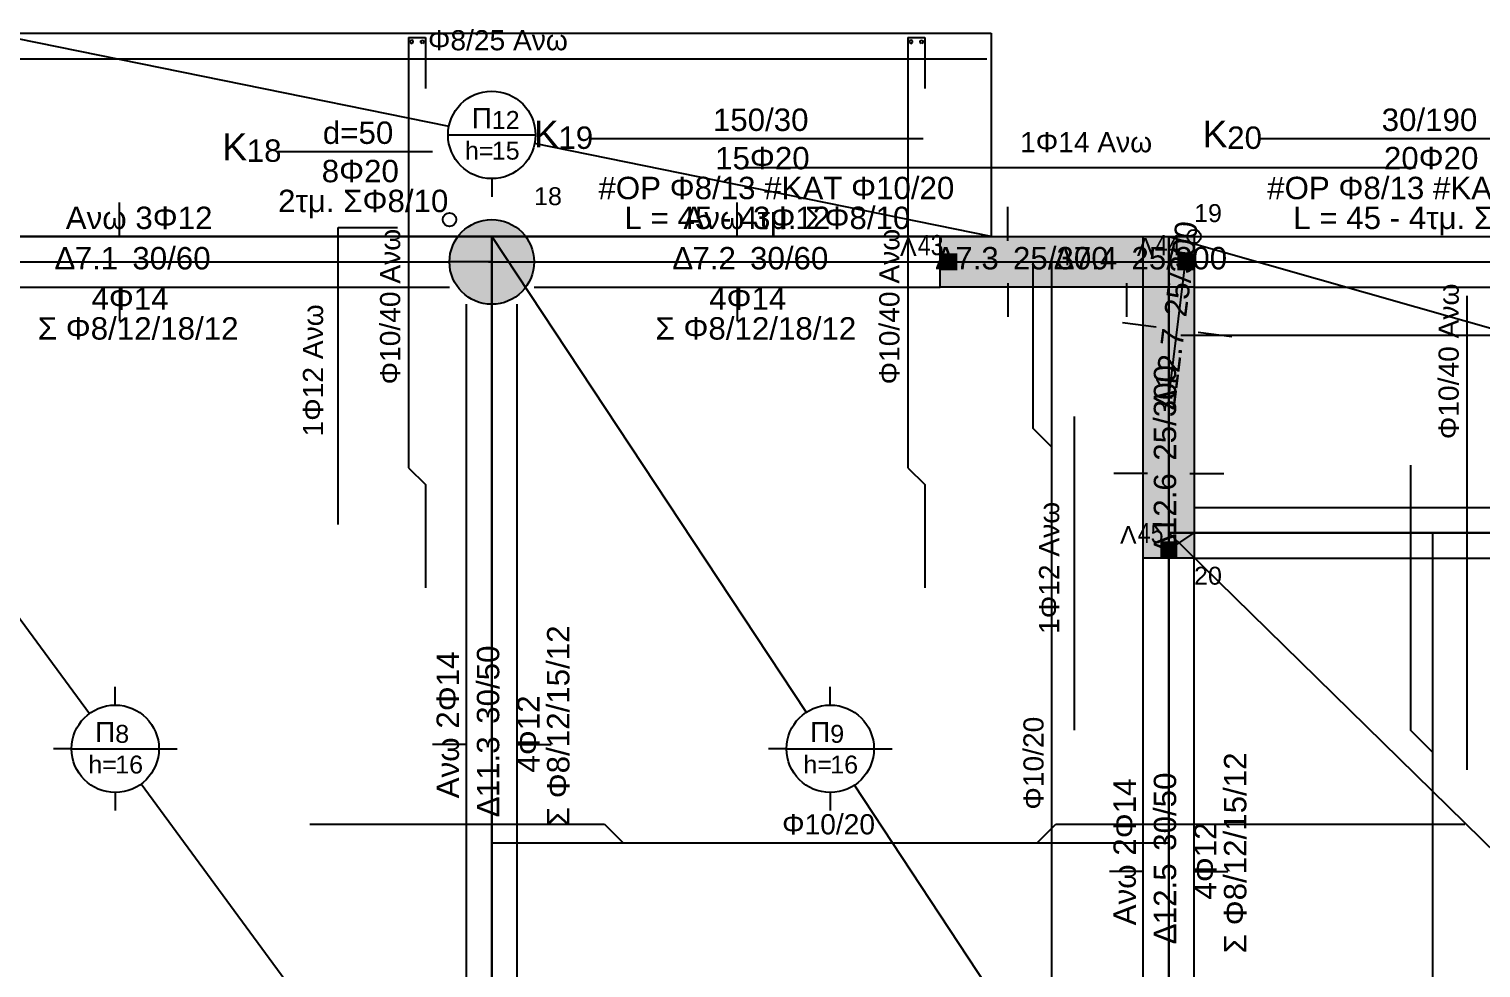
# Model space of a CAD drawing. Extents: x -2.6 to 18.4, y -20.9 to -3.3.
# Drawn here: x 1.82 to 10.4, y -8.82 to -3.27 of the extents above; entities that cross this region are included whole.
import ezdxf

# ---------------------------------------------------------------- set-up
doc = ezdxf.new("R2010")
doc.units = 0
for name, color, linetype in [('beam_name_beton_upperstruct', 3, 'CONTINUOUS'), ('beam_poly_beton_upperstruct', 4, 'CONTINUOUS'), ('beam_prefix_name_beton', 4, 'CONTINUOUS'), ('beam_static_upperstruct', 5, 'CONTINUOUS'), ('beambar_line', 6, 'CONTINUOUS'), ('beambar_name', 3, 'CONTINUOUS'), ('column_filling', 5, 'CONTINUOUS'), ('column_fixed_point', 1, 'CONTINUOUS'), ('column_name_beton', 3, 'CONTINUOUS'), ('column_poly', 1, 'CONTINUOUS'), ('column_prefix_name_beton', 4, 'CONTINUOUS'), ('freenode_name', 5, 'CONTINUOUS'), ('freenode_poly', 5, 'CONTINUOUS'), ('freenode_prefix_name', 3, 'CONTINUOUS'), ('slab_center', 4, 'CONTINUOUS'), ('slab_name', 3, 'CONTINUOUS'), ('slab_poly', 4, 'CONTINUOUS'), ('slab_prefix_name', 4, 'CONTINUOUS'), ('slabbar_line', 6, 'CONTINUOUS'), ('slabbar_name', 3, 'CONTINUOUS')]:
    doc.layers.add(name, color=color, linetype=linetype)
doc.styles.add('beam_name_beton_upperstruct', font='Arial.ttf')
doc.styles.add('beam_prefix_name_beton', font='Arial.ttf')
doc.styles.add('beambar_name', font='Arial.ttf')
doc.styles.add('column_name_beton', font='Arial.ttf')
doc.styles.add('column_prefix_name_beton', font='Arial.ttf')
doc.styles.add('freenode_name', font='Arial Narrow.ttf')
doc.styles.add('freenode_prefix_name', font='Arial.ttf')
doc.styles.add('slab_name', font='Arial.ttf')
doc.styles.add('slab_prefix_name', font='Arial.ttf')
doc.styles.add('slabbar_name', font='Arial.ttf')
pattern_1 = [(45, (0, 0), (-0.16838, 0.16838), []), (45, (0.16838, 0), (-0.16838, 0.16838), [0, 3.9950300833e-314])]

# ---------------------------------------------------------------- blocks, each defined once
blk = doc.blocks.new('SLAB1')
at = {"layer": 'slab_center'}
for p, q in [((1.6, -3.3), (4.297, -3.8485)), ((4.2918, -3.9), (4.8082, -3.9)), ((7.5, -4.5), (4.803, -3.9515)), ((4.55, -4.1582), (4.55, -4.2651))]:
    blk.add_line(p, q, dxfattribs=at)
blk.add_circle((4.55, -3.9), 0.2582, dxfattribs=at)
at = {"layer": 'slab_poly'}
for p, q in [((1.6, -4.5), (1.6, -3.3)), ((1.6, -3.3), (7.5, -3.3)), ((1.6, -3.3), (7.5, -3.3)), ((1.6, -4.5), (1.6, -3.3)), ((7.5, -3.3), (7.5, -4.5)), ((7.5, -3.3), (7.5, -4.5)), ((7.5, -4.5), (1.6, -4.5))]:
    blk.add_line(p, q, dxfattribs=at)
at = {"layer": 'slab_name', "char_height": 0.105833, "width": 0.423333, "attachment_point": 1, "style": 'slab_name'}
for s, insert in [('{\\f|b0|i0;12}', (4.55, -3.7589)), ('{\\f|b0|i0;h=}', (4.3912, -3.94)), ('{\\f|b0|i0;15}', (4.55, -3.94))]:
    blk.add_mtext(s, dxfattribs=dict(at, insert=insert))
at = {"layer": 'slab_prefix_name', "insert": (4.4309, -3.7413), "char_height": 0.119062, "width": 0.3175, "attachment_point": 1, "style": 'slab_prefix_name'}
blk.add_mtext('{\\f|b0|i0;Π}', dxfattribs=at)
blk = doc.blocks.new('SLAB3')
at = {"layer": 'slab_center'}
for p, q in [((8.55, -4.5), (11.3767, -5.3043)), ((11.625, -5.1168), (11.625, -5.0099)), ((11.3668, -5.375), (11.2599, -5.375)), ((11.3668, -5.375), (11.8832, -5.375)), ((11.8832, -5.375), (11.9901, -5.375)), ((14.7, -6.25), (11.8733, -5.4457)), ((11.625, -5.6332), (11.625, -5.7401))]:
    blk.add_line(p, q, dxfattribs=at)
blk.add_circle((11.625, -5.375), 0.2582, dxfattribs=at)
at = {"layer": 'slab_poly'}
for p, q in [((8.55, -4.5), (14.7, -4.5)), ((8.55, -6.25), (8.55, -4.5)), ((14.7, -4.5), (14.7, -6.25)), ((14.7, -6.25), (8.55, -6.25))]:
    blk.add_line(p, q, dxfattribs=at)
at = {"layer": 'slab_name', "char_height": 0.105833, "width": 0.423333, "attachment_point": 1, "style": 'slab_name'}
for s, insert in [('{\\f|b0|i0;10}', (11.625, -5.2339)), ('{\\f|b0|i0;h=}', (11.4663, -5.415)), ('{\\f|b0|i0;15}', (11.625, -5.415))]:
    blk.add_mtext(s, dxfattribs=dict(at, insert=insert))
at = {"layer": 'slab_prefix_name', "insert": (11.5059, -5.2162), "char_height": 0.119063, "width": 0.3175, "attachment_point": 1, "style": 'slab_prefix_name'}
blk.add_mtext('{\\f|b0|i0;Π}', dxfattribs=at)
blk = doc.blocks.new('SLAB4')
at = {"layer": 'slab_center'}
for p, q in [((4.55, -4.5), (6.4076, -7.3096)), ((6.55, -7.2668), (6.55, -7.1599)), ((6.2918, -7.525), (6.1849, -7.525)), ((6.2918, -7.525), (6.8082, -7.525)), ((6.8082, -7.525), (6.9151, -7.525)), ((6.55, -7.7832), (6.55, -7.8901)), ((8.55, -10.55), (6.6924, -7.7404))]:
    blk.add_line(p, q, dxfattribs=at)
blk.add_circle((6.55, -7.525), 0.2582, dxfattribs=at)
at = {"layer": 'slab_poly'}
for p, q in [((4.55, -4.5), (8.55, -4.5)), ((4.55, -10.55), (4.55, -4.5)), ((8.55, -4.5), (8.55, -10.55)), ((8.55, -10.55), (4.55, -10.55))]:
    blk.add_line(p, q, dxfattribs=at)
at = {"layer": 'slab_name', "char_height": 0.105833, "attachment_point": 1, "style": 'slab_name'}
for s, insert, width in [('{\\f|b0|i0;9}', (6.55, -7.3839), 0.211667), ('{\\f|b0|i0;h=}', (6.3913, -7.565), 0.423333), ('{\\f|b0|i0;16}', (6.55, -7.565), 0.423333)]:
    blk.add_mtext(s, dxfattribs=dict(at, insert=insert, width=width))
at = {"layer": 'slab_prefix_name', "insert": (6.4309, -7.3662), "char_height": 0.119063, "width": 0.3175, "attachment_point": 1, "style": 'slab_prefix_name'}
blk.add_mtext('{\\f|b0|i0;Π}', dxfattribs=at)
blk = doc.blocks.new('SLAB5')
at = {"layer": 'slab_center'}
for p, q in [((0.1, -4.5), (2.172, -7.317)), ((2.325, -7.2668), (2.325, -7.1599)), ((2.0668, -7.525), (1.9599, -7.525)), ((2.0668, -7.525), (2.5832, -7.525)), ((2.5832, -7.525), (2.6901, -7.525)), ((2.325, -7.7832), (2.325, -7.8901)), ((4.55, -10.55), (2.478, -7.733))]:
    blk.add_line(p, q, dxfattribs=at)
blk.add_circle((2.325, -7.525), 0.2582, dxfattribs=at)
at = {"layer": 'slab_poly'}
for p, q in [((0.1, -4.5), (4.55, -4.5)), ((0.1, -10.55), (0.1, -4.5)), ((4.55, -4.5), (4.55, -10.55)), ((4.55, -10.55), (0.1, -10.55))]:
    blk.add_line(p, q, dxfattribs=at)
at = {"layer": 'slab_name', "char_height": 0.105833, "attachment_point": 1, "style": 'slab_name'}
for s, insert, width in [('{\\f|b0|i0;8}', (2.325, -7.3839), 0.211667), ('{\\f|b0|i0;h=}', (2.1662, -7.565), 0.423333), ('{\\f|b0|i0;16}', (2.325, -7.565), 0.423333)]:
    blk.add_mtext(s, dxfattribs=dict(at, insert=insert, width=width))
at = {"layer": 'slab_prefix_name', "insert": (2.2059, -7.3662), "char_height": 0.119063, "width": 0.3175, "attachment_point": 1, "style": 'slab_prefix_name'}
blk.add_mtext('{\\f|b0|i0;Π}', dxfattribs=at)
blk = doc.blocks.new('SLAB6')
at = {"layer": 'slab_center'}
for p, q in [((8.55, -6.25), (11.9405, -9.5694)), ((12.125, -9.4918), (12.125, -9.3849)), ((11.8668, -9.75), (11.7599, -9.75)), ((11.8668, -9.75), (12.3832, -9.75)), ((12.3832, -9.75), (12.4901, -9.75)), ((15.7, -13.25), (12.3095, -9.9306)), ((12.125, -10.0082), (12.125, -10.1151))]:
    blk.add_line(p, q, dxfattribs=at)
blk.add_circle((12.125, -9.75), 0.2582, dxfattribs=at)
at = {"layer": 'slab_poly'}
for p, q in [((8.55, -6.25), (15.7, -6.25)), ((8.55, -13.25), (8.55, -6.25)), ((15.7, -6.25), (15.7, -13.25)), ((15.7, -13.25), (8.55, -13.25))]:
    blk.add_line(p, q, dxfattribs=at)
at = {"layer": 'slab_name', "char_height": 0.105833, "attachment_point": 1, "style": 'slab_name'}
for s, insert, width in [('{\\f|b0|i0;7}', (12.125, -9.6089), 0.211667), ('{\\f|b0|i0;h=}', (11.9663, -9.79), 0.423333), ('{\\f|b0|i0;18}', (12.125, -9.79), 0.423333)]:
    blk.add_mtext(s, dxfattribs=dict(at, insert=insert, width=width))
at = {"layer": 'slab_prefix_name', "insert": (12.0059, -9.5913), "char_height": 0.119062, "width": 0.3175, "attachment_point": 1, "style": 'slab_prefix_name'}
blk.add_mtext('{\\f|b0|i0;Π}', dxfattribs=at)
blk = doc.blocks.new('COLUMN2')
at = {"layer": 'column_filling'}
h = blk.add_hatch(dxfattribs=at)
h.set_pattern_fill('SACNCR', color=256, scale=0.1, style=0)
h.set_pattern_definition(pattern_1)
h.paths.add_polyline_path([(8.4, -4.5), (8.7, -4.5), (8.7, -6.4), (8.4, -6.4)])
at = {"layer": 'column_fixed_point'}
blk.add_circle((8.7, -4.5), 0.04, dxfattribs=at)
at = {"layer": 'column_poly'}
for p, q in [((8.4, -4.5), (8.7, -4.5)), ((8.4, -6.4), (8.4, -4.5)), ((8.7, -4.5), (8.7, -6.4)), ((8.53, -5.45), (8.57, -5.45)), ((8.55, -5.43), (8.55, -5.47)), ((8.7, -6.4), (8.4, -6.4))]:
    blk.add_line(p, q, dxfattribs=at)
at = {"layer": 'column_name_beton', "insert": (8.7, -6.45), "char_height": 0.105833, "width": 0.423333, "attachment_point": 1, "style": 'column_name_beton'}
blk.add_mtext('{\\f|b0|i0;20}', dxfattribs=at)
blk = doc.blocks.new('COLUMN_TEXT2')
at = {"layer": 'column_name_beton'}
blk.add_line((9.0807, -3.9208), (11.0519, -3.9208), dxfattribs=at)
at = {"layer": 'column_name_beton', "char_height": 0.132292, "attachment_point": 1, "style": 'column_name_beton'}
for s, insert, width in [('{\\f|b0|i0;30/190}', (9.8083, -3.7444), 1.37583), ('{\\f|b0|i0;20}', (8.8955, -3.8503), 0.493889), ('{\\f|b0|i0;20Φ20}', (9.8216, -3.9708), 1.30528), ('{\\f|b0|i0; #ΟΡ Φ8/13 #ΚΑΤ Φ10/20}', (9.0807, -4.1472), 5.25639), ('{\\f|b0|i0;L = 45 - 4τμ. ΣΦ8/10}', (9.2858, -4.3236), 4.16278)]:
    blk.add_mtext(s, dxfattribs=dict(at, insert=insert, width=width))
at = {"layer": 'column_prefix_name_beton', "insert": (8.75, -3.815), "char_height": 0.15875, "width": 0.388056, "attachment_point": 1, "style": 'column_prefix_name_beton'}
blk.add_mtext('{\\f|b0|i0;K}', dxfattribs=at)
blk = doc.blocks.new('COLUMN3')
at = {"layer": 'column_filling'}
h = blk.add_hatch(dxfattribs=at)
h.set_pattern_fill('SACNCR', color=256, scale=0.1, style=0)
h.set_pattern_definition(pattern_1)
h.paths.add_polyline_path([(7.2, -4.5), (8.7, -4.5), (8.7, -4.8), (7.2, -4.8)])
at = {"layer": 'column_fixed_point'}
blk.add_circle((8.7, -4.5), 0.04, dxfattribs=at)
at = {"layer": 'column_poly'}
for p, q in [((7.2, -4.5), (8.7, -4.5)), ((7.2, -4.8), (7.2, -4.5)), ((8.7, -4.5), (8.7, -4.8)), ((7.95, -4.63), (7.95, -4.67)), ((7.93, -4.65), (7.97, -4.65)), ((8.7, -4.8), (7.2, -4.8))]:
    blk.add_line(p, q, dxfattribs=at)
at = {"layer": 'column_name_beton', "insert": (8.7, -4.3089), "char_height": 0.105833, "width": 0.423333, "attachment_point": 1, "style": 'column_name_beton'}
blk.add_mtext('{\\f|b0|i0;19}', dxfattribs=at)
blk = doc.blocks.new('COLUMN_TEXT3')
at = {"layer": 'column_name_beton'}
blk.add_line((5.1289, -3.9208), (7.1, -3.9208), dxfattribs=at)
at = {"layer": 'column_name_beton', "char_height": 0.132292, "attachment_point": 1, "style": 'column_name_beton'}
for s, insert, width in [('{\\f|b0|i0;150/30}', (5.8565, -3.7444), 1.37583), ('{\\f|b0|i0;19}', (4.9436, -3.8503), 0.493889), ('{\\f|b0|i0;15Φ20}', (5.8697, -3.9708), 1.30528), ('{\\f|b0|i0; #ΟΡ Φ8/13 #ΚΑΤ Φ10/20}', (5.1289, -4.1472), 5.25639), ('{\\f|b0|i0;L = 45 - 4τμ. ΣΦ8/10}', (5.3339, -4.3236), 4.16278)]:
    blk.add_mtext(s, dxfattribs=dict(at, insert=insert, width=width))
at = {"layer": 'column_prefix_name_beton', "insert": (4.7981, -3.815), "char_height": 0.15875, "width": 0.388056, "attachment_point": 1, "style": 'column_prefix_name_beton'}
blk.add_mtext('{\\f|b0|i0;K}', dxfattribs=at)
blk = doc.blocks.new('COLUMN4')
at = {"layer": 'column_filling'}
h = blk.add_hatch(dxfattribs=at)
h.set_pattern_fill('SACNCR', color=256, scale=0.1, style=0)
h.set_pattern_definition(pattern_1)
h.paths.add_polyline_path([(4.8, -4.65), (4.7949, -4.5997), (4.7797, -4.5514), (4.7552, -4.5072), (4.7222, -4.4688), (4.6822, -4.4378), (4.6368, -4.4156), (4.5879, -4.4029), (4.5373, -4.4003), (4.4873, -4.408), (4.4399, -4.4255), (4.397, -4.4523), (4.3603, -4.4872), (4.3314, -4.5287), (4.3115, -4.5752), (4.3013, -4.6247), (4.3013, -4.6753), (4.3115, -4.7248), (4.3314, -4.7713), (4.3603, -4.8128), (4.397, -4.8477), (4.4399, -4.8745), (4.4873, -4.892), (4.5373, -4.8997), (4.5879, -4.8971), (4.6368, -4.8844), (4.6822, -4.8622), (4.7222, -4.8312), (4.7552, -4.7928), (4.7797, -4.7486), (4.7949, -4.7003), (4.8, -4.65)])
at = {"layer": 'column_fixed_point'}
blk.add_circle((4.3, -4.4), 0.04, dxfattribs=at)
at = {"layer": 'column_poly'}
for p, q in [((4.55, -4.63), (4.55, -4.67)), ((4.53, -4.65), (4.57, -4.65))]:
    blk.add_line(p, q, dxfattribs=at)
blk.add_circle((4.55, -4.65), 0.25, dxfattribs=at)
at = {"layer": 'column_name_beton', "insert": (4.8, -4.2089), "char_height": 0.105833, "width": 0.423333, "attachment_point": 1, "style": 'column_name_beton'}
blk.add_mtext('{\\f|b0|i0;18}', dxfattribs=at)
blk = doc.blocks.new('COLUMN_TEXT4')
at = {"layer": 'column_name_beton'}
blk.add_line((3.2872, -3.9972), (4.2, -3.9972), dxfattribs=at)
at = {"layer": 'column_name_beton', "char_height": 0.132292, "attachment_point": 1, "style": 'column_name_beton'}
for s, insert, width in [('{\\f|b0|i0;d=50}', (3.5518, -3.8208), 1.02306), ('{\\f|b0|i0;18}', (3.102, -3.9267), 0.493889), ('{\\f|b0|i0;8Φ20}', (3.5452, -4.0472), 1.05833), ('{\\f|b0|i0;2τμ. ΣΦ8/10}', (3.2872, -4.2236), 2.43417)]:
    blk.add_mtext(s, dxfattribs=dict(at, insert=insert, width=width))
at = {"layer": 'column_prefix_name_beton', "insert": (2.9565, -3.8914), "char_height": 0.15875, "width": 0.388056, "attachment_point": 1, "style": 'column_prefix_name_beton'}
blk.add_mtext('{\\f|b0|i0;K}', dxfattribs=at)
blk = doc.blocks.new('BEAM13')
at = {"layer": 'beam_poly_beton_upperstruct'}
for p, q in [((8.476, -5.0345), (8.2775, -5.0097)), ((8.724, -5.0655), (8.9225, -5.0903))]:
    blk.add_line(p, q, dxfattribs=at)
at = {"layer": 'beam_static_upperstruct'}
blk.add_line((8.55, -5.45), (8.65, -4.65), dxfattribs=at)
blk = doc.blocks.new('BEAM_TEXT13')
at = {"layer": 'beam_name_beton_upperstruct', "char_height": 0.132292, "attachment_point": 1, "rotation": 82.875, "style": 'beam_name_beton_upperstruct'}
for s, insert, width in [('{\\f|b0|i0;  25/300}', (8.5092, -5.0653), 1.65806), ('{\\f|b0|i0;12.7}', (8.4682, -5.3935), 0.881944)]:
    blk.add_mtext(s, dxfattribs=dict(at, insert=insert, width=width))
at = {"layer": 'beam_prefix_name_beton', "insert": (8.4534, -5.5116), "char_height": 0.132292, "width": 0.3175, "attachment_point": 1, "rotation": 82.875, "style": 'beam_prefix_name_beton'}
blk.add_mtext('{\\f|b0|i0;Δ}', dxfattribs=at)
blk = doc.blocks.new('BEAM14')
at = {"layer": 'beam_poly_beton_upperstruct'}
for p, q in [((8.425, -5.9), (8.225, -5.9)), ((8.675, -5.9), (8.875, -5.9))]:
    blk.add_line(p, q, dxfattribs=at)
at = {"layer": 'beam_static_upperstruct'}
blk.add_line((8.55, -6.35), (8.55, -5.45), dxfattribs=at)
blk = doc.blocks.new('BEAM_TEXT14')
at = {"layer": 'beam_name_beton_upperstruct', "char_height": 0.132292, "attachment_point": 1, "rotation": 90, "style": 'beam_name_beton_upperstruct'}
for s, insert, width in [('{\\f|b0|i0;  25/300}', (8.4618, -5.9265), 1.65806), ('{\\f|b0|i0;12.6}', (8.4618, -6.2572), 0.881944)]:
    blk.add_mtext(s, dxfattribs=dict(at, insert=insert, width=width))
at = {"layer": 'beam_prefix_name_beton', "insert": (8.4618, -6.3763), "char_height": 0.132292, "width": 0.3175, "attachment_point": 1, "rotation": 90, "style": 'beam_prefix_name_beton'}
blk.add_mtext('{\\f|b0|i0;Δ}', dxfattribs=at)
blk = doc.blocks.new('BEAM15')
at = {"layer": 'beam_poly_beton_upperstruct'}
for p, q in [((8.4, -10.1), (8.4, -6.4)), ((8.7, -10.1), (8.7, -6.4)), ((8.4, -8.25), (8.2, -8.25)), ((8.7, -8.25), (8.9, -8.25))]:
    blk.add_line(p, q, dxfattribs=at)
at = {"layer": 'beam_static_upperstruct'}
for p, q in [((8.55, -6.35), (8.55, -6.4)), ((8.55, -10.1), (8.55, -6.4)), ((8.55, -10.4), (8.55, -10.1))]:
    blk.add_line(p, q, dxfattribs=at)
blk = doc.blocks.new('BEAM_TEXT15')
at = {"layer": 'beam_name_beton_upperstruct', "char_height": 0.132292, "attachment_point": 1, "rotation": 90, "style": 'beam_name_beton_upperstruct'}
for s, insert, width in [('{\\f|b0|i0;Σ Φ8/12/15/12}', (8.8764, -8.7329), 2.89278), ('{\\f|b0|i0;Ανω 2Φ14}', (8.2236, -8.5675), 2.01083), ('{\\f|b0|i0;  30/50}', (8.4618, -8.2302), 1.41111), ('{\\f|b0|i0;4Φ12 }', (8.7, -8.4154), 1.19944), ('{\\f|b0|i0;12.5}', (8.4618, -8.5609), 0.881944)]:
    blk.add_mtext(s, dxfattribs=dict(at, insert=insert, width=width))
at = {"layer": 'beam_prefix_name_beton', "insert": (8.4618, -8.6799), "char_height": 0.132292, "width": 0.3175, "attachment_point": 1, "rotation": 90, "style": 'beam_prefix_name_beton'}
blk.add_mtext('{\\f|b0|i0;Δ}', dxfattribs=at)
blk = doc.blocks.new('BEAM20')
at = {"layer": 'beam_poly_beton_upperstruct'}
for p, q in [((4.4, -10.1), (4.4, -4.9)), ((4.7, -10.1), (4.7, -4.9)), ((4.4, -7.5), (4.2, -7.5)), ((4.7, -7.5), (4.9, -7.5))]:
    blk.add_line(p, q, dxfattribs=at)
at = {"layer": 'beam_static_upperstruct'}
for p, q in [((4.55, -4.65), (4.55, -4.9)), ((4.55, -10.1), (4.55, -4.9)), ((4.55, -10.4), (4.55, -10.1))]:
    blk.add_line(p, q, dxfattribs=at)
blk = doc.blocks.new('BEAM_TEXT20')
at = {"layer": 'beam_name_beton_upperstruct', "char_height": 0.132292, "attachment_point": 1, "rotation": 90, "style": 'beam_name_beton_upperstruct'}
for s, insert, width in [('{\\f|b0|i0;Σ Φ8/12/15/12}', (4.8764, -7.9829), 2.89278), ('{\\f|b0|i0;  30/50}', (4.4618, -7.4802), 1.41111), ('{\\f|b0|i0;Ανω 2Φ14}', (4.2236, -7.8175), 2.01083), ('{\\f|b0|i0;4Φ12 }', (4.7, -7.6654), 1.19944), ('{\\f|b0|i0;11.3}', (4.4618, -7.8109), 0.881944)]:
    blk.add_mtext(s, dxfattribs=dict(at, insert=insert, width=width))
at = {"layer": 'beam_prefix_name_beton', "insert": (4.4618, -7.9299), "char_height": 0.132292, "width": 0.3175, "attachment_point": 1, "rotation": 90, "style": 'beam_prefix_name_beton'}
blk.add_mtext('{\\f|b0|i0;Δ}', dxfattribs=at)
blk = doc.blocks.new('BEAM32')
at = {"layer": 'beam_poly_beton_upperstruct'}
for p, q in [((8.7, -4.5), (13.2, -4.5)), ((8.7, -4.8), (13.2, -4.8)), ((10.95, -4.8), (10.95, -5))]:
    blk.add_line(p, q, dxfattribs=at)
at = {"layer": 'beam_static_upperstruct'}
for p, q in [((8.65, -4.65), (8.7, -4.65)), ((8.7, -4.65), (13.2, -4.65)), ((13.25, -4.65), (13.2, -4.65))]:
    blk.add_line(p, q, dxfattribs=at)
blk = doc.blocks.new('BEAM33')
at = {"layer": 'beam_poly_beton_upperstruct'}
blk.add_line((8.3, -4.775), (8.3, -4.975), dxfattribs=at)
at = {"layer": 'beam_static_upperstruct'}
blk.add_line((7.95, -4.65), (8.65, -4.65), dxfattribs=at)
blk = doc.blocks.new('BEAM_TEXT33')
at = {"layer": 'beam_name_beton_upperstruct', "char_height": 0.132292, "attachment_point": 1, "style": 'beam_name_beton_upperstruct'}
for s, insert, width in [('{\\f|b0|i0;7.4}', (7.9891, -4.5618), 0.635), ('{\\f|b0|i0;  25/300}', (8.2272, -4.5618), 1.65806)]:
    blk.add_mtext(s, dxfattribs=dict(at, insert=insert, width=width))
at = {"layer": 'beam_prefix_name_beton', "insert": (7.8701, -4.5618), "char_height": 0.132292, "width": 0.3175, "attachment_point": 1, "style": 'beam_prefix_name_beton'}
blk.add_mtext('{\\f|b0|i0;Δ}', dxfattribs=at)
blk = doc.blocks.new('BEAM34')
at = {"layer": 'beam_poly_beton_upperstruct'}
for p, q in [((7.6, -4.525), (7.6, -4.325)), ((7.6, -4.775), (7.6, -4.975))]:
    blk.add_line(p, q, dxfattribs=at)
at = {"layer": 'beam_static_upperstruct'}
blk.add_line((7.25, -4.65), (7.95, -4.65), dxfattribs=at)
blk = doc.blocks.new('BEAM_TEXT34')
at = {"layer": 'beam_name_beton_upperstruct', "char_height": 0.132292, "attachment_point": 1, "style": 'beam_name_beton_upperstruct'}
for s, insert, width in [('{\\f|b0|i0;7.3}', (7.2891, -4.5618), 0.635), ('{\\f|b0|i0;  25/300}', (7.5272, -4.5618), 1.65806)]:
    blk.add_mtext(s, dxfattribs=dict(at, insert=insert, width=width))
at = {"layer": 'beam_prefix_name_beton', "insert": (7.1701, -4.5618), "char_height": 0.132292, "width": 0.3175, "attachment_point": 1, "style": 'beam_prefix_name_beton'}
blk.add_mtext('{\\f|b0|i0;Δ}', dxfattribs=at)
blk = doc.blocks.new('BEAM35')
at = {"layer": 'beam_poly_beton_upperstruct'}
for p, q in [((6, -4.5), (6, -4.3)), ((4.8, -4.5), (7.2, -4.5)), ((4.8, -4.8), (7.2, -4.8)), ((6, -4.8), (6, -5))]:
    blk.add_line(p, q, dxfattribs=at)
at = {"layer": 'beam_static_upperstruct'}
for p, q in [((4.55, -4.65), (4.8, -4.65)), ((4.8, -4.65), (7.2, -4.65)), ((7.25, -4.65), (7.2, -4.65))]:
    blk.add_line(p, q, dxfattribs=at)
blk = doc.blocks.new('BEAM_TEXT35')
at = {"layer": 'beam_name_beton_upperstruct', "char_height": 0.132292, "attachment_point": 1, "style": 'beam_name_beton_upperstruct'}
for s, insert, width in [('{\\f|b0|i0;Ανω 3Φ12}', (5.6825, -4.3236), 2.01083), ('{\\f|b0|i0;7.2}', (5.7354, -4.5618), 0.635), ('{\\f|b0|i0;  30/60}', (5.9735, -4.5618), 1.41111), ('{\\f|b0|i0;4Φ14 }', (5.8346, -4.8), 1.19944), ('{\\f|b0|i0;Σ Φ8/12/18/12}', (5.5171, -4.9764), 2.89278)]:
    blk.add_mtext(s, dxfattribs=dict(at, insert=insert, width=width))
at = {"layer": 'beam_prefix_name_beton', "insert": (5.6164, -4.5618), "char_height": 0.132292, "width": 0.3175, "attachment_point": 1, "style": 'beam_prefix_name_beton'}
blk.add_mtext('{\\f|b0|i0;Δ}', dxfattribs=at)
blk = doc.blocks.new('BEAM36')
at = {"layer": 'beam_poly_beton_upperstruct'}
for p, q in [((2.35, -4.5), (2.35, -4.3)), ((0.4, -4.5), (4.3, -4.5)), ((0.4, -4.8), (4.3, -4.8)), ((2.35, -4.8), (2.35, -5))]:
    blk.add_line(p, q, dxfattribs=at)
at = {"layer": 'beam_static_upperstruct'}
for p, q in [((0.2, -4.25), (0.4, -4.65)), ((0.4, -4.65), (4.3, -4.65)), ((4.55, -4.65), (4.3, -4.65))]:
    blk.add_line(p, q, dxfattribs=at)
blk = doc.blocks.new('BEAM_TEXT36')
at = {"layer": 'beam_name_beton_upperstruct', "char_height": 0.132292, "attachment_point": 1, "style": 'beam_name_beton_upperstruct'}
for s, insert, width in [('{\\f|b0|i0;Ανω 3Φ12}', (2.0325, -4.3236), 2.01083), ('{\\f|b0|i0;7.1}', (2.0854, -4.5618), 0.635), ('{\\f|b0|i0;  30/60}', (2.3235, -4.5618), 1.41111), ('{\\f|b0|i0;4Φ14 }', (2.1846, -4.8), 1.19944), ('{\\f|b0|i0;Σ Φ8/12/18/12}', (1.8671, -4.9764), 2.89278)]:
    blk.add_mtext(s, dxfattribs=dict(at, insert=insert, width=width))
at = {"layer": 'beam_prefix_name_beton', "insert": (1.9664, -4.5618), "char_height": 0.132292, "width": 0.3175, "attachment_point": 1, "style": 'beam_prefix_name_beton'}
blk.add_mtext('{\\f|b0|i0;Δ}', dxfattribs=at)
blk = doc.blocks.new('BEAM39')
at = {"layer": 'beam_poly_beton_upperstruct'}
for p, q in [((11.45, -6.1), (11.45, -5.9)), ((8.7, -6.1), (14.2, -6.1)), ((8.7, -6.4), (14.2, -6.4)), ((11.45, -6.4), (11.45, -6.6))]:
    blk.add_line(p, q, dxfattribs=at)
at = {"layer": 'beam_static_upperstruct'}
for p, q in [((8.55, -6.35), (8.7, -6.25)), ((8.7, -6.25), (14.2, -6.25)), ((14.25, -6.25), (14.2, -6.25))]:
    blk.add_line(p, q, dxfattribs=at)
blk = doc.blocks.new('FREENODE3')
at = {"layer": 'freenode_poly'}
blk.add_hatch(color=256, dxfattribs=at).paths.add_polyline_path([(8.5, -6.3), (8.6, -6.3), (8.6, -6.4), (8.5, -6.4)])
for p, q in [((8.55, -6.33), (8.55, -6.37)), ((8.53, -6.35), (8.57, -6.35))]:
    blk.add_line(p, q, dxfattribs=at)
at = {"layer": 'freenode_name', "insert": (8.3677, -6.1913), "char_height": 0.119063, "width": 0.352778, "attachment_point": 1, "style": 'freenode_name'}
blk.add_mtext('{\\f|b0|i1;45}', dxfattribs=at)
at = {"layer": 'freenode_prefix_name', "insert": (8.2619, -6.2089), "char_height": 0.105833, "width": 0.282222, "attachment_point": 1, "style": 'freenode_prefix_name'}
blk.add_mtext('{\\f|b0|i0;Λ}', dxfattribs=at)
blk = doc.blocks.new('FREENODE4')
at = {"layer": 'freenode_poly'}
blk.add_hatch(color=256, dxfattribs=at).paths.add_polyline_path([(8.6, -4.6), (8.7, -4.6), (8.7, -4.7), (8.6, -4.7)])
for p, q in [((8.65, -4.63), (8.65, -4.67)), ((8.63, -4.65), (8.67, -4.65))]:
    blk.add_line(p, q, dxfattribs=at)
at = {"layer": 'freenode_name', "insert": (8.4677, -4.4913), "char_height": 0.119063, "width": 0.352778, "attachment_point": 1, "style": 'freenode_name'}
blk.add_mtext('{\\f|b0|i1;44}', dxfattribs=at)
at = {"layer": 'freenode_prefix_name', "insert": (8.3619, -4.5089), "char_height": 0.105833, "width": 0.282222, "attachment_point": 1, "style": 'freenode_prefix_name'}
blk.add_mtext('{\\f|b0|i0;Λ}', dxfattribs=at)
blk = doc.blocks.new('FREENODE5')
at = {"layer": 'freenode_poly'}
blk.add_hatch(color=256, dxfattribs=at).paths.add_polyline_path([(7.2, -4.6), (7.3, -4.6), (7.3, -4.7), (7.2, -4.7)])
for p, q in [((7.25, -4.63), (7.25, -4.67)), ((7.23, -4.65), (7.27, -4.65))]:
    blk.add_line(p, q, dxfattribs=at)
at = {"layer": 'freenode_name', "insert": (7.0677, -4.4913), "char_height": 0.119063, "width": 0.352778, "attachment_point": 1, "style": 'freenode_name'}
blk.add_mtext('{\\f|b0|i1;43}', dxfattribs=at)
at = {"layer": 'freenode_prefix_name', "insert": (6.9619, -4.5089), "char_height": 0.105833, "width": 0.282222, "attachment_point": 1, "style": 'freenode_prefix_name'}
blk.add_mtext('{\\f|b0|i0;Λ}', dxfattribs=at)
blk = doc.blocks.new('SLABBAR1')
at = {"layer": 'slabbar_line'}
for p, q in [((4.0583, -3.325), (4.1583, -3.325)), ((4.0583, -3.325), (4.0583, -3.345)), ((4.0583, -3.345), (4.0583, -4.65)), ((4.077, -3.34), (4.0683, -3.345)), ((4.0683, -3.345), (4.0683, -3.355)), ((4.0857, -3.345), (4.077, -3.34)), ((4.0857, -3.355), (4.0857, -3.345)), ((4.131, -3.345), (4.1397, -3.34)), ((4.131, -3.355), (4.131, -3.345)), ((4.1397, -3.34), (4.1483, -3.345)), ((4.1483, -3.345), (4.1483, -3.355)), ((4.1583, -3.325), (4.1583, -3.345)), ((4.1583, -3.345), (4.1583, -3.625)), ((4.0683, -3.355), (4.077, -3.36)), ((4.077, -3.36), (4.0857, -3.355)), ((4.1397, -3.36), (4.131, -3.355)), ((4.1483, -3.355), (4.1397, -3.36)), ((4.0583, -4.65), (4.0583, -5.865)), ((4.0583, -5.865), (4.1583, -5.965)), ((4.1583, -5.965), (4.1583, -6.575))]:
    blk.add_line(p, q, dxfattribs=at)
at = {"layer": 'slabbar_name', "insert": (3.8896, -5.3733), "char_height": 0.119063, "width": 2.25778, "attachment_point": 1, "rotation": 90, "style": 'slabbar_name'}
blk.add_mtext('{\\f|b0|i0;Φ10/40 Ανω}', dxfattribs=at)
blk = doc.blocks.new('SLABBAR3')
at = {"layer": 'slabbar_line'}
for p, q in [((7.0083, -3.325), (7.1083, -3.325)), ((7.0083, -3.325), (7.0083, -3.345)), ((7.0083, -3.345), (7.0083, -4.65)), ((7.027, -3.34), (7.0183, -3.345)), ((7.0183, -3.345), (7.0183, -3.355)), ((7.0357, -3.345), (7.027, -3.34)), ((7.0357, -3.355), (7.0357, -3.345)), ((7.081, -3.345), (7.0897, -3.34)), ((7.081, -3.355), (7.081, -3.345)), ((7.0897, -3.34), (7.0983, -3.345)), ((7.0983, -3.345), (7.0983, -3.355)), ((7.1083, -3.325), (7.1083, -3.345)), ((7.1083, -3.345), (7.1083, -3.625)), ((7.0183, -3.355), (7.027, -3.36)), ((7.027, -3.36), (7.0357, -3.355)), ((7.0897, -3.36), (7.081, -3.355)), ((7.0983, -3.355), (7.0897, -3.36)), ((7.0083, -4.65), (7.0083, -5.865)), ((7.0083, -5.865), (7.1083, -5.965)), ((7.1083, -5.965), (7.1083, -6.575))]:
    blk.add_line(p, q, dxfattribs=at)
at = {"layer": 'slabbar_name', "insert": (6.8396, -5.3733), "char_height": 0.119063, "width": 2.25778, "attachment_point": 1, "rotation": 90, "style": 'slabbar_name'}
blk.add_mtext('{\\f|b0|i0;Φ10/40 Ανω}', dxfattribs=at)
blk = doc.blocks.new('SLABBAR4')
at = {"layer": 'slabbar_line'}
for p, q in [((10.3133, -6.25), (10.3133, -4.85)), ((10.3133, -7.65), (10.3133, -6.25))]:
    blk.add_line(p, q, dxfattribs=at)
at = {"layer": 'slabbar_name', "insert": (10.1445, -5.6967), "char_height": 0.119062, "width": 2.25778, "attachment_point": 1, "rotation": 90, "style": 'slabbar_name'}
blk.add_mtext('{\\f|b0|i0;Φ10/40 Ανω}', dxfattribs=at)
blk = doc.blocks.new('SLABBAR8')
at = {"layer": 'slabbar_line'}
blk.add_line((1.625, -3.45), (7.475, -3.45), dxfattribs=at)
at = {"layer": 'slabbar_name', "insert": (4.173, -3.2813), "char_height": 0.119062, "width": 2.01083, "attachment_point": 1, "style": 'slabbar_name'}
blk.add_mtext('{\\f|b0|i0;Φ8/25 Ανω}', dxfattribs=at)
blk = doc.blocks.new('SLABBAR12')
at = {"layer": 'slabbar_line'}
blk.add_line((8.6208, -5.0833), (14.525, -5.0833), dxfattribs=at)
at = {"layer": 'slabbar_name', "insert": (11.143, -5.0933), "char_height": 0.119063, "width": 2.29306, "attachment_point": 1, "style": 'slabbar_name'}
blk.add_mtext('{\\f|b0|i0;Φ8/25 Κάτω}', dxfattribs=at)
blk = doc.blocks.new('SLABBAR13')
at = {"layer": 'slabbar_line'}
for p, q in [((7.75, -5.6335), (7.75, -4.65)), ((7.75, -4.65), (7.75, -4.65)), ((7.86, -5.7435), (7.86, -4.65)), ((7.86, -5.7435), (7.75, -5.6335)), ((7.86, -9.4565), (7.86, -5.7435)), ((7.75, -9.5665), (7.86, -9.4565)), ((7.86, -10.55), (7.86, -9.4565)), ((7.75, -10.55), (7.75, -9.5665)), ((7.75, -11.325), (7.75, -10.55))]:
    blk.add_line(p, q, dxfattribs=at)
at = {"layer": 'slabbar_name', "insert": (7.6913, -7.8844), "char_height": 0.119063, "width": 1.51694, "attachment_point": 1, "rotation": 90, "style": 'slabbar_name'}
blk.add_mtext('{\\f|b0|i0;Φ10/20 }', dxfattribs=at)
blk = doc.blocks.new('SLABBAR14')
at = {"layer": 'slabbar_line'}
for p, q in [((3.475, -7.97), (4.55, -7.97)), ((4.55, -7.97), (5.2168, -7.97)), ((5.2168, -7.97), (5.3268, -8.08)), ((7.7732, -8.08), (7.8832, -7.97)), ((7.8832, -7.97), (8.55, -7.97)), ((8.55, -7.97), (10.3, -7.97)), ((4.55, -8.08), (5.3268, -8.08)), ((5.3268, -8.08), (7.7732, -8.08)), ((7.7732, -8.08), (8.55, -8.08))]:
    blk.add_line(p, q, dxfattribs=at)
at = {"layer": 'slabbar_name', "insert": (6.2656, -7.9113), "char_height": 0.119063, "width": 1.51694, "attachment_point": 1, "style": 'slabbar_name'}
blk.add_mtext('{\\f|b0|i0;Φ10/20 }', dxfattribs=at)
blk = doc.blocks.new('SLABBAR17')
at = {"layer": 'slabbar_line'}
for p, q in [((9.98, -6.25), (9.98, -5.85)), ((9.98, -7.4169), (9.98, -6.25)), ((10.11, -7.5469), (10.11, -6.25)), ((10.11, -7.5469), (9.98, -7.4169)), ((10.11, -11.9531), (10.11, -7.5469)), ((9.98, -12.0831), (10.11, -11.9531)), ((10.11, -13.25), (10.11, -11.9531)), ((9.98, -13.25), (9.98, -12.0831)), ((9.98, -14.375), (9.98, -13.25))]:
    blk.add_line(p, q, dxfattribs=at)
at = {"layer": 'slabbar_name', "insert": (9.9413, -10.0344), "char_height": 0.119062, "width": 1.51694, "attachment_point": 1, "rotation": 90, "style": 'slabbar_name'}
blk.add_mtext('{\\f|b0|i0;Φ10/20 }', dxfattribs=at)
blk = doc.blocks.new('BEAMBAR12')
at = {"layer": 'beambar_line'}
for p in [(7.9925, -7.4159), (7.9925, -5.5631)]:
    blk.add_line(p, (7.9925, -5.5631), dxfattribs=at)
at = {"layer": 'beambar_name', "insert": (7.7838, -6.8467), "char_height": 0.119063, "width": 1.905, "attachment_point": 1, "rotation": 90, "style": 'beambar_name'}
blk.add_mtext('{\\f|b0|i0;1Φ12 Ανω}', dxfattribs=at)
blk = doc.blocks.new('BEAMBAR20')
at = {"layer": 'beambar_line'}
for p, q in [((3.6425, -6.2), (3.6425, -4.447)), ((3.6425, -4.447), (3.9925, -4.447))]:
    blk.add_line(p, q, dxfattribs=at)
at = {"layer": 'beambar_name', "insert": (3.4338, -5.6807), "char_height": 0.119062, "width": 1.905, "attachment_point": 1, "rotation": 90, "style": 'beambar_name'}
blk.add_mtext('{\\f|b0|i0;1Φ12 Ανω}', dxfattribs=at)
blk = doc.blocks.new('BEAMBAR36')
at = {"layer": 'beambar_line'}
for p in [(6.05, -4.0925), (10.0081, -4.0925)]:
    blk.add_line(p, (10.0081, -4.0925), dxfattribs=at)
at = {"layer": 'beambar_name', "insert": (7.6719, -3.8837), "char_height": 0.119062, "width": 1.905, "attachment_point": 1, "style": 'beambar_name'}
blk.add_mtext('{\\f|b0|i0;1Φ14 Ανω}', dxfattribs=at)

msp = doc.modelspace()

# ---------------------------------------------------------------- block references
at = {"layer": 'beam'}
for name in ['BEAM36', 'BEAM35', 'BEAM34', 'BEAM32', 'BEAM20', 'BEAM33', 'BEAM13', 'BEAM14', 'BEAM39', 'BEAM15']:
    msp.add_blockref(name, (0, 0), dxfattribs=at)
at = {"layer": 'beam_name_beton_upperstruct'}
for name in ['BEAM_TEXT36', 'BEAM_TEXT35', 'BEAM_TEXT13', 'BEAM_TEXT34', 'BEAM_TEXT33', 'BEAM_TEXT14', 'BEAM_TEXT20', 'BEAM_TEXT15']:
    msp.add_blockref(name, (0, 0), dxfattribs=at)
at = {"layer": 'beambar'}
for name in ['BEAMBAR36', 'BEAMBAR20', 'BEAMBAR12']:
    msp.add_blockref(name, (0, 0), dxfattribs=at)
at = {"layer": 'column'}
for name in ['COLUMN4', 'COLUMN3', 'COLUMN2']:
    msp.add_blockref(name, (0, 0), dxfattribs=at)
at = {"layer": 'column_name_beton'}
for name in ['COLUMN_TEXT3', 'COLUMN_TEXT2', 'COLUMN_TEXT4']:
    msp.add_blockref(name, (0, 0), dxfattribs=at)
at = {"layer": 'freenode'}
for name in ['FREENODE5', 'FREENODE4', 'FREENODE3']:
    msp.add_blockref(name, (0, 0), dxfattribs=at)
at = {"layer": 'slab'}
for name in ['SLAB1', 'SLAB5', 'SLAB4', 'SLAB3', 'SLAB6']:
    msp.add_blockref(name, (0, 0), dxfattribs=at)
at = {"layer": 'slabbar'}
for name in ['SLABBAR8', 'SLABBAR1', 'SLABBAR3', 'SLABBAR13', 'SLABBAR4', 'SLABBAR12', 'SLABBAR17', 'SLABBAR14']:
    msp.add_blockref(name, (0, 0), dxfattribs=at)

doc.saveas('drawing.dxf')
